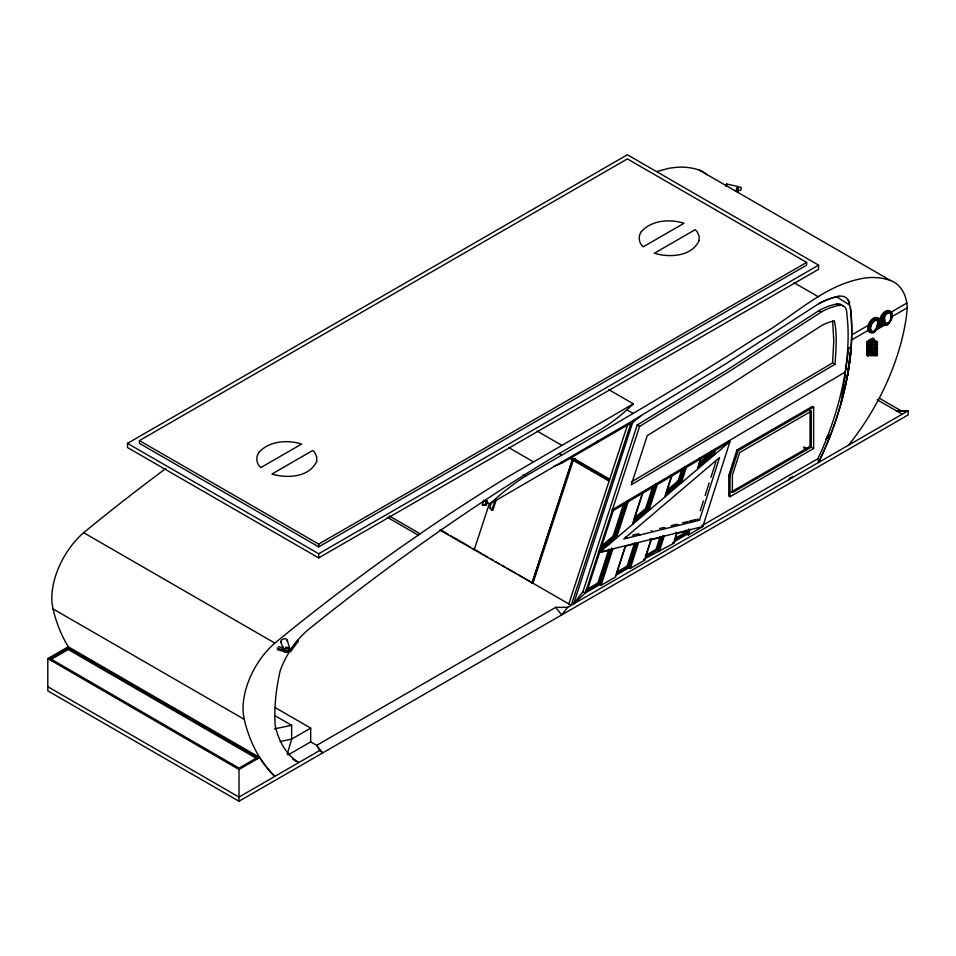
<?xml version="1.0" encoding="UTF-8"?>
<svg xmlns="http://www.w3.org/2000/svg" width="956" height="956" viewBox="0 0 956 956"><rect width="100%" height="100%" fill="white"/><g stroke="black" fill="none" stroke-linecap="round" stroke-linejoin="round"><path stroke-width="1.43" d="M68.27 649.518L68.27 648.144L257.343 757.522L257.331 758.897L68.27 649.518L51.481 659.21M631.438 481.872L832.568 362.933L833.775 341.161L832.64 321.061M834.958 364.308C836.058 350.231 837.337 333.74 834.325 320.846A73.038 42.172 -60 0 0 821.718 325.494L729.225 385.268L647.284 435.578L631.271 484.764L834.958 364.308L832.568 362.933M891.625 315.588L890.932 318.969A7.313 4.218 -60 0 1 887.801 323.558M891.47 317.727L891.052 313.066A7.313 4.218 -60 0 0 882.926 316.532L882.233 317.966L883.595 317.177L882.113 317.894L882.806 316.46A7.313 4.218 -60 0 1 890.932 312.994M657.25 171.387L669.547 168.148L677.493 167.228A141.106 81.463 -60 0 1 699.314 170.132L890.514 280.514A64.888 37.463 -60 0 1 906.838 303.064L907.34 307.76L906.384 316.663A167.969 96.974 -60 0 1 848.45 445.233M726.656 185.954L726.656 184.03L725.688 186.085M736.801 187.723L736.084 191.152M737.877 187.962L737.16 191.391M738.343 188.702L738.414 188.081M844.853 377.859L847.219 376.951L851.163 347.076A230.193 132.896 -60 0 1 848.414 370.199L847.602 374.919A230.193 132.896 -60 0 1 840.981 403.707L847.697 374.609L851.163 347.076L848.808 347.984L840.981 403.707A225.15 129.992 -60 0 1 818.575 462.477L817.894 458.737L822.1 449.535A218.446 126.12 -60 0 0 847.805 324.204L846.681 311.369A15.583 8.998 -60 0 0 840.396 305.215L837.898 305.609A89.936 51.923 -60 0 0 822.363 311.333L728.687 371.788L639.588 426.376L585.335 592.995L573.6 603.917L633.35 420.389L726.022 363.674L818.575 303.793A95.313 55.03 -60 0 1 838.938 296.288A24.091 13.91 -60 0 1 849.657 303.076L848.797 304.534L838.065 297.734L838.938 296.288A98.384 56.81 -60 0 0 818.575 303.793M847.697 374.609L849.86 360.4A225.15 129.992 -60 0 0 850.362 307.474L847.972 299.551M738.223 189.407L738.438 186.611L726.656 184.03M847.219 376.951L848.139 371.872A211.503 122.117 -60 0 0 851.163 347.076M739.466 187.161L741.199 187.4L740.984 189.933L737.913 191.021L738.295 189.348M738.068 190.148L737.685 191.762M287.206 754.308L291.652 739.096L291.652 725.293L274.886 715.614M879.807 319.447L880.38 317.5A8.162 4.708 -60 0 1 890.383 311.728L891.625 316.281M879.926 319.985L879.628 319.316A8.162 4.708 -60 0 0 869.625 325.088L868.861 328.876L869.625 331.756A8.162 4.708 -60 0 0 874.632 332.198L878.217 325.96L878.217 320.977L879.926 319.985L878.731 319.292L880.082 318.515L881.277 319.208L881.575 318.193A8.162 4.708 -60 0 1 891.578 312.421L892.354 315.301L891.578 319.089A8.162 4.708 -60 0 1 886.582 325.303L881.802 322.507L886.582 325.303M890.418 318.922L890.873 317.392M891.566 317.296L891.016 319.268A6.453 3.728 -60 0 1 888.232 323.331L886.678 324.383L887.921 323.63A7.313 4.218 -60 0 0 891.052 319.041M700.258 510.743L703.377 501.004M705.158 495.435L709.161 482.911M710.941 477.343L715.841 462.023M699.493 520.195L719.533 457.565L623.778 538.981L699.493 520.195L697.581 519.096M676.119 534.846L674.41 540.2L686.312 533.317L687.089 530.903L685.894 530.21M700.485 459.011L698.478 465.249L711.754 453.969L712.387 451.973L686.372 467.376L681.353 482.935L680.158 482.242L665.018 495.124M650.2 538.622L651.395 539.303L644.679 560.12L643.484 559.427L673.741 543.331L677.087 532.934L675.892 532.241M697.581 469.145L700.903 458.772L699.708 458.091M699.493 462.68L710.559 453.275L711.192 451.28M687.089 534.249L688.75 529.05L689.945 529.744L688.284 534.942L687.089 534.249L673.765 541.944M697.462 467.532L712.59 454.662L714.252 449.487L715.447 450.18L729.99 441.576L728.795 440.895M715.447 450.18L713.785 455.355L712.59 454.662M728.795 475.383L736.933 449.989L812.445 406.396L813.64 407.089L813.64 448.484L729.99 496.773L728.795 496.08L728.795 475.383L729.99 476.076L729.99 496.773M729.99 476.076L738.128 450.682L813.64 407.089M617.492 571.676L627.124 566.107L634.593 542.936M634.581 517.877L645.706 508.425L653.02 485.684M628.319 566.8L635.788 543.629L625.188 546.258L616.273 573.755L628.319 566.8L627.124 566.107M642.312 493.416L633.553 520.458L646.901 509.106L654.215 486.377L628.2 501.769L616.369 538.192L615.174 537.499L598.898 551.337L600.093 552.03L702.815 526.553L729.99 441.576L600.093 552.03M615.628 575.5L629.096 567.733L637.007 543.139M632.525 522.753L647.738 509.811L656.091 483.891L657.286 484.573L683.301 469.169L679.322 481.537L666.033 492.842L671.399 476.208M629.096 567.733L630.291 568.426L638.644 542.47M657.286 484.573L648.933 510.504L647.738 509.811M665.125 496.738L671.829 475.98L670.634 475.287M645.336 555.591L656.055 549.413L660.178 536.591L661.373 537.284L657.25 550.106L645.336 556.978L650.857 539.889L661.373 537.284M667.061 490.261L678.127 480.856L681.664 469.862M658.015 551.038L663.034 535.432M680.158 482.242L685.177 466.683L686.372 467.376M659.21 551.731L664.229 536.125M487.297 502.235L486.401 504.959L482.326 504.864L483.688 500.657M597.918 582.981L608.853 549.318L610.048 550.011L599.113 583.662L587.211 590.533L586.016 589.84L597.918 582.981L599.113 583.662M600.93 546.485L613.143 536.113L623.479 504.266M614.338 536.794L625.128 503.573L613.238 510.612L601.025 548.123L614.338 536.794L613.143 536.113M599.878 584.606L611.709 548.158L612.904 548.852L601.073 585.299L599.878 584.606L585.335 592.995L582.945 591.621L637.198 424.99L726.297 370.414L819.973 309.959A89.936 51.923 -60 0 1 835.508 304.235L838.006 303.829A15.583 8.998 -60 0 1 842.833 306.063M615.174 537.499L627.005 501.087L628.2 501.769M625.726 545.673L615.604 576.898L601.073 585.299M632.633 524.366L642.743 493.177L641.548 492.483M569.8 458.402L608.207 480.581L608.625 479.291L609.713 479.243L573.863 458.545L532.97 583.22L439.533 529.935M587.211 590.533L599.555 552.616L610.048 550.011M484.991 505.019L486.377 500.777M487.464 500.741L486.078 504.971L482.326 504.864M474.164 549.927L489.388 503.525M496.534 499.068L492.854 510.289L491.778 510.325L489.771 507.779L491.623 502.127M491.778 510.325L494.993 500.514M531.883 583.256L572.357 459.884L532.611 581.953L533.4 581.917M568.82 603.917L627.65 424.572M630.96 423.15L571.21 605.291L518.857 575.07M737.47 192.371L737.685 191.511M829.796 436.677L830.525 434.884M878.277 319.208A7.313 4.218 -60 0 0 870.151 325.136L869.458 328.517L870.151 331.111A7.313 4.218 -60 0 0 873.294 332.079L874.417 331.601L877.62 326.02M878.97 319.842L878.158 319.137A7.313 4.218 -60 0 0 870.032 325.064L869.339 328.458L870.032 331.039A7.313 4.218 -60 0 0 873.175 332.007L874.668 331.266L877.5 326.355L877.5 320.559L878.97 319.842L877.62 320.63L876.903 320.212L878.17 320.176L876.795 319.579A6.453 3.728 -60 0 0 870.558 325.112L869.936 328.111L870.558 330.394A6.453 3.728 -60 0 0 873.33 331.242M884.67 316.424L884.073 316.078L884.67 322.22L884.67 316.424L883.392 316.472L884.169 315.325A6.453 3.728 -60 0 1 890.418 313.652L891.028 315.934M883.989 316.818L884.766 315.671A6.453 3.728 -60 0 1 891.016 313.998L891.47 315.002M788.7 479.721L790.493 477.307M573.6 603.917L582.945 591.621M608.805 389.666L633.35 403.826L507.421 477.116A1889.331 1090.808 -60 0 0 426.209 529.612L399.238 548.338A1889.331 1090.808 -60 0 0 292.022 629.108L274.85 643.077A59.32 34.249 -60 0 0 244.258 719.318L245.405 724.039A253.495 146.364 -60 0 0 274.85 776.392A282.546 163.129 -60 0 1 259.733 757.522L68.27 646.758L47.8 658.576L47.8 690.841L239 801.236L908.2 414.868L908.2 410.733L567.625 607.359L561.65 614.947L555.675 607.359L316.675 745.345L310.7 741.904L288.055 754.965M875.983 328.649L878.528 325.769L885.387 324.61L874.632 330.824M874.632 330.621L882.675 324.395L882.018 318.993M875.72 329.605L880.285 325.769L879.412 318.91L882.675 324.395L885.387 324.61A8.162 4.708 -60 0 1 882.496 325.387M68.27 646.758A253.495 146.364 -60 0 1 54.205 613.656L53.058 608.924A59.32 34.249 -60 0 1 83.65 532.695L100.822 518.714A1889.331 1090.808 -60 0 1 165.926 468.452M553.894 466.349L561.65 463.17L633.35 421.775L641.07 415.776M887.634 322.985L886.893 323.522L887.491 323.869L884.073 321.873M890.514 280.514A141.106 81.463 -60 0 0 868.693 277.61C825.183 282.187 793.838 317.356 756.889 337.181C681.485 386.105 603.559 430.929 525.8 475.969A205.337 118.544 -60 0 0 489.95 503.943L483.497 500.203M612.461 509.679L845.128 372.099M489.95 503.943L633.35 420.389L633.35 421.775M127.495 443.369L627.375 154.764L818.575 265.159L818.575 269.293L318.695 557.898L127.495 447.516L127.495 443.369L318.695 553.763L818.575 265.159M139.445 440.608L627.375 158.911L806.625 262.398L806.625 265.159L318.695 546.856L139.445 443.369L139.445 440.608L318.695 544.095L806.625 262.398M68.27 648.144L50.19 658.576L239 768.11L257.343 757.522M883.392 316.472L884.073 316.078M851.677 334.911L868.132 325.422L869.327 326.104M906.838 303.064L890.681 312.397L891.876 313.09M881.277 319.208L882.997 318.217L882.997 323.2M851.473 340.013L868.132 330.394L869.327 331.087M891.96 316.639L907.34 307.76M867.94 340.754L871.525 338.687M868.418 342.415L868.657 354.975L868.418 342.415L873.437 339.786M868.657 342.547L873.796 339.655L877.381 341.722L877.381 355.716L870.211 355.716L870.211 341.722M868.418 348.629L870.808 347.243M868.418 354.831L870.808 353.457M866.745 341.447L866.745 355.25L868.06 356.002L870.45 354.628M811.25 411.223L739.669 452.558L732.38 475.299L732.38 492.639L811.25 447.097L811.25 411.223L810.055 410.53M239 801.236L239 769.496L259.733 757.522M310.7 741.904L310.7 728.102L291.652 739.096L280.156 741.486M731.185 491.946L810.055 446.416L811.25 447.097M806.625 448.687L804.032 447.193L806.625 448.687L809.015 447.3M826.785 437.035L829.127 435.685A1.685 0.968 -60 0 1 830.716 434.12L829.593 437.179L825.673 439.055M674.398 538.814L685.117 532.623L686.312 533.317M817.894 458.737L701.62 525.86L702.815 526.553L688.284 534.942M630.291 568.426L644.679 560.12M319.663 750.52L316.675 745.345L322.65 752.934L319.663 750.52L239 797.089L47.8 686.707M632.633 535.205L638.369 533.783L640.281 534.882M659.676 528.501L663.966 527.437L665.878 528.537M671.1 525.669L676.812 524.246L678.724 525.358M682.524 522.836L688.248 521.414M696.267 519.419L689.67 521.056L691.582 522.167M676.549 533.52L687.089 530.903M274.408 728.878L291.652 725.293M902.225 411.427L908.2 410.733L896.25 410.733L902.225 411.427L879.377 398.234M573.863 458.545L575.524 458.474M608.207 480.581L609.295 480.533L599.054 474.618M489.771 507.779L490.858 507.732M870.211 341.913L877.381 341.913M871.047 342.606L876.533 342.606M871.047 345.224L876.533 345.224M871.047 348.331L876.533 348.331M871.047 351.438L876.533 351.438M871.047 354.545L876.533 354.545M555.675 607.359L567.625 607.359M277.216 649.686L285.187 651.753M278.507 646.567L283.418 648.204M277.121 647.953L283.263 649.996L283.263 646.83M804.044 448.579L806.625 450.061M890.657 314.189L891.255 314.524M890.657 318.109L891.255 318.456M881.802 317.523L882.997 318.217M877.022 325.267L878.217 325.96M876.903 326.008L877.5 326.355M836.894 303.96L839.284 305.334M870.307 325.924L870.904 326.271M794.03 282.725L818.575 296.898M874.071 330.931L874.668 331.266M870.307 329.856L870.904 330.202M872.72 337.994L874.035 338.759L868.06 342.212L868.06 356.002M818.671 310.652L821.061 312.026M877.202 399.739L902.225 414.187M812.445 447.79L813.64 448.484M736.933 449.989L738.128 450.682M710.559 453.275L711.754 453.969M626.885 409.765L633.35 413.494M637.198 424.99L639.588 426.376M678.127 480.856L679.322 481.537M537.105 431.06L561.65 445.233M571.198 457.673L608.625 479.291M576.002 461.318L578.559 462.8M582.407 465.01L584.964 466.492M587.522 467.974L596.484 473.148M559.069 453.395L561.65 454.889M645.706 508.425L646.901 509.106M508.592 447.516L533.137 461.688M672.546 542.65L673.741 543.331M651.12 530.628L653.032 531.727M612.043 509.918L613.238 510.612M656.055 549.413L657.25 550.106M523.219 474.475L525.8 475.969M625.451 536.985L627.363 538.097M598.36 551.923L599.555 552.616M440.62 529.899L448.316 534.344M450.885 535.826L470.125 546.928M472.682 548.409L481.669 553.596M484.226 555.077L488.074 557.3M490.643 558.782L493.212 560.264M495.77 561.746L499.618 563.956M502.187 565.438L504.756 566.92M507.313 568.402L516.3 573.588M389.176 515.905L420.186 533.807M387.24 517.244L418.25 535.145M83.65 532.695L274.85 643.077M275.28 707.643L310.7 728.102M53.058 608.924L244.258 719.318M292.775 759.148L298.75 762.601A131.223 75.763 -60 0 1 275.185 725.556A174.518 100.75 -60 0 1 280.216 670.586A59.953 34.619 -60 0 1 309.421 628.725A2018.797 1165.555 -60 0 1 400.54 558.854L423.46 542.375A2018.797 1165.555 -60 0 1 561.65 452.128L597.5 431.431A156.318 90.258 -60 0 0 633.35 403.826M47.8 658.576L239 769.496M886.798 324.454L883.475 322.507L883.475 317.117M284.028 650.02L285.653 651.012A3.322 2.031 -18.4 0 1 290.206 650.307L287.194 639.911M878.325 322.483L880.285 325.769M879.412 318.91L881.802 325.267M280.861 641.99L283.92 651.132M881.97 318.898L882.675 324.395M810.055 411.964L810.055 446.416M792.285 476.279L792.285 477.653M597.5 441.086L597.5 442.473M561.65 461.784L561.65 463.17M318.695 544.095L318.695 546.856M318.695 553.763L318.695 557.898M850.362 307.474A226.907 131.008 -60 0 1 818.575 462.477M699.314 170.132A64.888 37.463 -60 0 1 706.926 174.781M878.433 318.635A8.162 4.708 -60 0 0 868.43 324.407L867.666 328.183L868.43 331.063A8.162 4.708 -60 0 0 871.944 332.15M873.927 331.589A6.453 3.728 -60 0 1 871.155 330.728L870.534 328.446L871.155 325.458A6.453 3.728 -60 0 1 877.393 319.925M870.498 345.654A1.685 0.98 -60 0 1 869.613 344.829A1.685 0.98 -60 0 1 870.498 342.989M870.462 352.011A1.864 1.076 -60 0 1 869.494 351.103A1.864 1.076 -60 0 1 870.462 349.083M871.155 346.287A1.685 0.98 -60 0 1 871.155 344.339M871.071 352.645A1.864 1.076 -60 0 1 871.071 350.505M281.602 642.814A3.322 2.031 -18.4 0 1 283.406 639.002A3.322 2.031 -18.4 0 1 287.075 641.022M289.166 647.547A2.88 1.769 -18.4 0 1 289.298 648.921M288.975 649.411A2.88 1.769 -18.4 0 1 288.497 649.853M285.103 650.678A2.88 1.769 -18.4 0 1 284.028 648.789M285.438 647.463A2.88 1.769 -18.4 0 1 286.86 646.997M289.047 648.06A2.88 1.769 -18.4 0 1 287.469 651.359A2.88 1.769 -18.4 0 1 284.302 649.614M286.406 648.001A2.88 1.769 -18.4 0 1 287.84 647.774M258.933 452.367C255.527 457.052 256.327 463.935 260.833 467.592L301.63 444.038C287.505 439.617 269.377 440.776 258.933 452.367M316.699 461.294C309.445 477.486 286.896 478.633 271.97 474.021L312.767 450.467L314.667 452.367L316.699 456.753L316.699 461.294M641.333 231.591C637.927 236.263 638.728 243.159 643.233 246.815L684.03 223.262C669.905 218.84 651.777 220 641.333 231.591M699.099 240.518C691.845 256.71 669.296 257.857 654.37 253.244L695.167 229.691L697.067 231.591L699.099 235.977L699.099 240.518M298.332 641.094L290.6 651.681L289.931 650.94A67.422 38.921 -60 0 1 297.663 640.353L298.332 641.094M876.533 342.117L871.047 342.117L871.047 355.023L876.533 355.023L876.533 342.117M872.947 354.186A1.685 1.374 0 0 0 875.481 352.991A1.685 1.374 0 0 0 872.947 351.796A1.685 1.374 0 0 0 872.947 354.186M872.947 351.079A1.685 1.374 0 0 0 875.481 349.884A1.685 1.374 0 0 0 872.947 348.689A1.685 1.374 0 0 0 872.947 351.079M872.947 347.972A1.685 1.374 0 0 0 875.481 346.777A1.685 1.374 0 0 0 872.947 345.582A1.685 1.374 0 0 0 872.947 347.972M872.947 344.865A1.685 1.374 0 0 0 875.481 343.67A1.685 1.374 0 0 0 872.947 342.475A1.685 1.374 0 0 0 872.947 344.865M872.947 345.068A1.685 1.374 0 0 0 875.481 343.873A1.685 1.374 0 0 0 872.947 342.678A1.685 1.374 0 0 0 872.947 345.068M872.601 347.948A1.685 1.374 0 0 0 875.421 347.327A1.685 1.374 0 0 0 873.354 345.642A1.685 1.374 0 0 0 872.601 347.948M872.947 351.27A1.685 1.374 0 0 0 875.481 350.075A1.685 1.374 0 0 0 872.947 348.88A1.685 1.374 0 0 0 872.947 351.27M872.947 354.377A1.685 1.374 0 0 0 875.481 353.182A1.685 1.374 0 0 0 872.947 351.987A1.685 1.374 0 0 0 872.947 354.377M286.035 652.303A3.322 2.031 -18.4 0 0 290.242 649.064A3.322 2.031 -18.4 0 0 284.96 648.933A3.322 2.031 -18.4 0 0 286.035 652.303M286.167 652.004A2.88 1.769 -18.4 0 0 289.811 649.196A2.88 1.769 -18.4 0 0 285.247 649.088A2.88 1.769 -18.4 0 0 286.167 652.004"/></g></svg>
